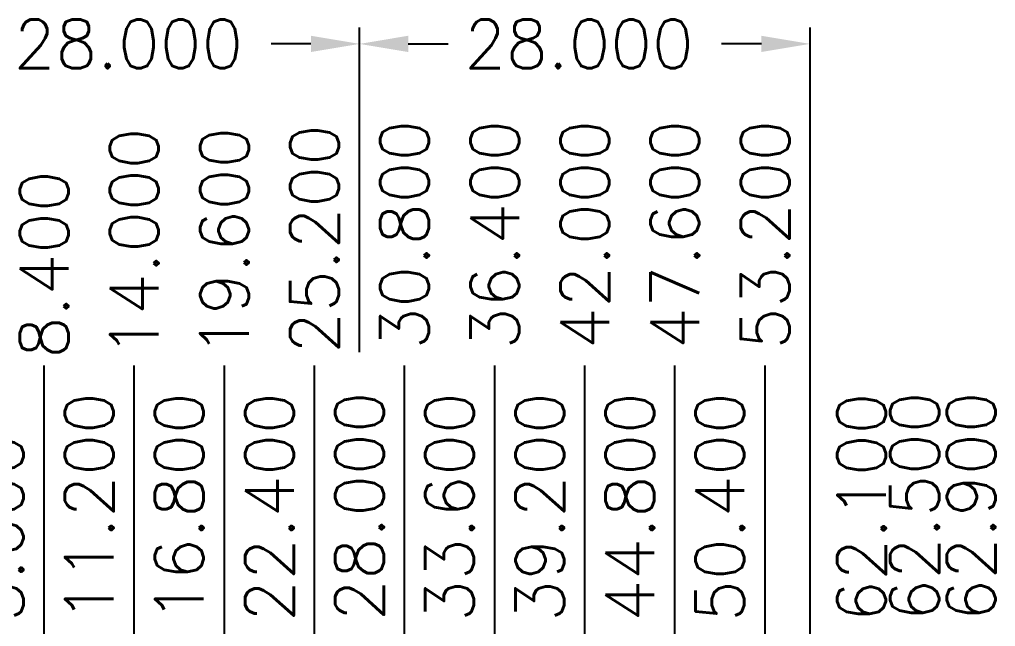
# Model space of a CAD drawing. Extents: x -335 to -11, y -372 to -1.
# Drawn here: x -284.9 to -224.3, y -248.8 to -211.1 of the extents above; entities that cross this region are included whole.
import ezdxf

# ---------------------------------------------------------------- set-up
doc = ezdxf.new("R2010")
doc.units = 0
doc.header["$MEASUREMENT"] = 0
doc.layers.add('1D', color=4, linetype='CONTINUOUS')
doc.styles.add('simplex', font='SIMPLEX.SHX')

msp = doc.modelspace()

# ---------------------------------------------------------------- linework, layer by layer
at = {"layer": '1D'}
for p, q in [((-263.786, -231.736), (-263.786, -211.576)), ((-263.786, -231.736), (-263.786, -211.576)), ((-235.786, -264.318), (-235.786, -211.576)), ((-266.811, -212.584), (-269.288, -212.584)), ((-260.761, -212.584), (-258.285, -212.584)), ((-238.811, -212.584), (-241.288, -212.584))]:
    msp.add_line(p, q, dxfattribs=at)
at = {"layer": '1D', "linetype": 'ByBlock'}
for p, q in [((-283.386, -271.134), (-283.386, -232.565)), ((-277.786, -270.918), (-277.786, -232.565)), ((-272.186, -270.918), (-272.186, -232.565)), ((-266.586, -270.918), (-266.586, -232.565)), ((-260.986, -270.918), (-260.986, -232.565)), ((-255.386, -270.918), (-255.386, -232.565)), ((-249.786, -270.918), (-249.786, -232.565)), ((-244.186, -270.918), (-244.186, -232.565)), ((-238.586, -270.918), (-238.586, -232.565))]:
    msp.add_line(p, q, dxfattribs=at)
at = {"layer": '1D'}
for points in [[(-266.811, -212.079), (-266.811, -213.088), (-263.786, -212.584)], [(-260.761, -212.079), (-260.761, -213.088), (-263.786, -212.584)], [(-238.811, -212.079), (-238.811, -213.088), (-235.786, -212.584)]]:
    msp.add_solid(points, dxfattribs=at)

# ---------------------------------------------------------------- texts
at = {"layer": '1D', "style": 'simplex'}
for p in [(-285.277, -214.096), (-257.277, -214.096)]:
    msp.add_text('28.000', height=3.025, dxfattribs=at).set_placement(p)
at = {"layer": '1D', "color": 4, "linetype": 'ByBlock', "style": 'simplex'}
for s, p in [('30.800', (-259.474, -231.557)), ('36.400', (-253.874, -231.557)), ('42.000', (-248.274, -231.557)), ('47.600', (-242.674, -231.557)), ('53.200', (-237.074, -231.557)), ('14.000', (-276.274, -232.038)), ('19.600', (-270.674, -231.993)), ('25.200', (-265.074, -231.826)), ('8.400', (-281.874, -232.108)), ('11.200', (-279.074, -248.477)), ('16.800', (-273.474, -248.477)), ('22.400', (-267.874, -248.477)), ('33.600', (-256.674, -248.477)), ('39.200', (-251.074, -248.477)), ('44.800', (-245.474, -248.477)), ('50.400', (-239.874, -248.477)), ('62.100', (-231.075, -248.501)), ('62.500', (-227.774, -248.429)), ('62.900', (-224.264, -248.429)), ('5.600', (-284.674, -248.477))]:
    msp.add_text(s, height=3.025, rotation=90, dxfattribs=at).set_placement(p)
at = {"layer": '1D', "style": 'simplex'}
msp.add_text('28.000', height=3.025, rotation=90, dxfattribs=at).set_placement((-262.274, -248.429))

doc.saveas('drawing.dxf')
